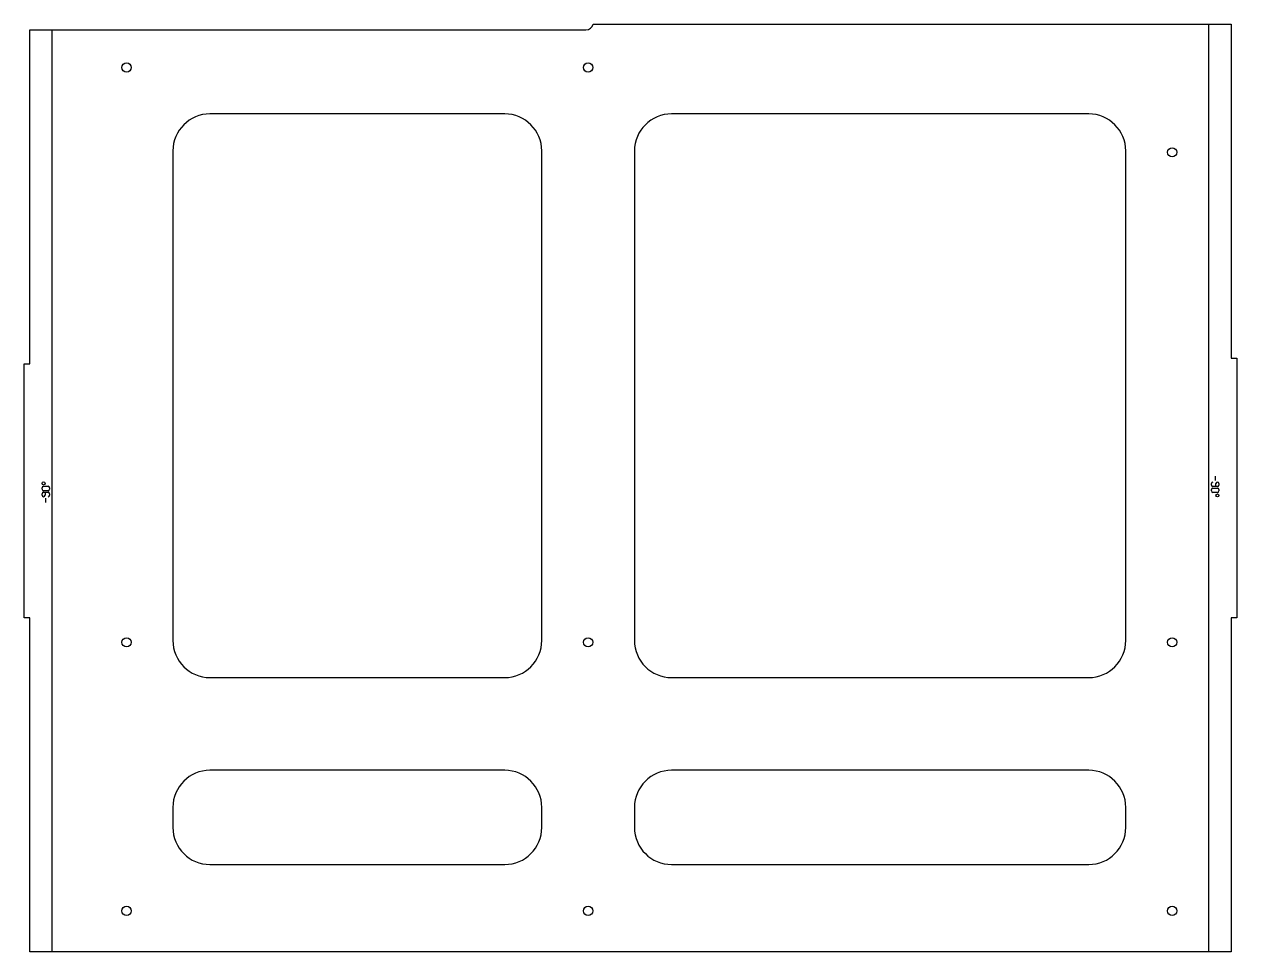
# Model space of a CAD drawing. Header units: millimetres. Extents: x 0 to 327, y 0 to 250.
import ezdxf

# ---------------------------------------------------------------- set-up
doc = ezdxf.new("R2010")
doc.units = ezdxf.units.MM
for name, color, linetype in [('Unfold_Sketch', 7, 'CONTINUOUS'), ('Unfold_Sketch_Bend_Labels', 7, 'CONTINUOUS'), ('Unfold_Sketch_Bends', 7, 'CONTINUOUS'), ('Unfold_Sketch_Holes', 7, 'CONTINUOUS'), ('Unfold_Sketch_Internal', 7, 'CONTINUOUS')]:
    doc.layers.add(name, color=color, linetype=linetype)

msp = doc.modelspace()

# ---------------------------------------------------------------- linework, layer by layer
at = {"layer": 'Unfold_Sketch'}
for p, q in [((1.5, 158.5), (1.5, 248.5)), ((1.5, 248.5), (4.5, 248.5)), ((4.5, 248.5), (10.47, 248.5)), ((10.47, 248.5), (151.47, 248.5)), ((153.41, 250), (316.47, 250)), ((316.47, 250), (322.44, 250)), ((322.44, 250), (325.44, 250)), ((325.44, 250), (325.44, 160)), ((0, 90), (0, 158.5)), ((0, 158.5), (1.5, 158.5)), ((325.44, 160), (326.94, 160)), ((326.94, 160), (326.94, 90)), ((1.5, 90), (0, 90)), ((1.5, 0), (1.5, 90)), ((326.94, 90), (325.44, 90)), ((325.44, 90), (325.44, 0)), ((4.5, 0), (1.5, 0)), ((10.47, 0), (4.5, 0)), ((316.47, 0), (10.47, 0)), ((322.44, 0), (316.47, 0)), ((325.44, 0), (322.44, 0))]:
    msp.add_line(p, q, dxfattribs=at)
msp.add_arc((151.47, 250.5), 2, -90, -14.4775, dxfattribs=at)
at = {"layer": 'Unfold_Sketch_Bend_Labels'}
for p, q in [((321.12, 128.2), (321.12, 127)), ((4.82, 124.65), (4.82, 125.05)), ((5.22, 125.45), (6.42, 125.45)), ((6.42, 124.25), (5.22, 124.25)), ((6.82, 125.05), (6.82, 124.65)), ((320.12, 125.8), (320.12, 126.2)), ((320.12, 124.2), (320.12, 124.6)), ((321.72, 125.4), (320.52, 125.4)), ((320.52, 125), (321.72, 125)), ((321.32, 125.4), (321.32, 126.2)), ((322.12, 126.2), (322.12, 125.8)), ((322.12, 124.6), (322.12, 124.2)), ((4.82, 123.05), (4.82, 123.45)), ((5.22, 123.85), (6.42, 123.85)), ((5.62, 123.85), (5.62, 123.05)), ((5.82, 121.05), (5.82, 122.25)), ((6.82, 123.45), (6.82, 123.05)), ((321.72, 123.8), (320.52, 123.8))]:
    msp.add_line(p, q, dxfattribs=at)
for centre in [(5.22, 126.25), (321.72, 123)]:
    msp.add_circle(centre, 0.4, dxfattribs=at)
for centre, start, end in [((5.22, 125.05), 90, 180), ((5.22, 124.65), 180, -90), ((6.42, 125.05), 0, 90), ((6.42, 124.65), -90, 0), ((320.52, 126.2), 90, 180), ((320.52, 125.8), -180, -90), ((320.52, 124.6), 90, 180), ((321.72, 126.2), 0, 180), ((321.72, 125.8), -90, 0), ((321.72, 124.6), 0, 90), ((5.22, 123.45), 90, 180), ((5.22, 123.05), 180, 0), ((6.42, 123.45), 0, 90), ((6.42, 123.05), -90, 0), ((320.52, 124.2), -180, -90), ((321.72, 124.2), -90, 0)]:
    msp.add_arc(centre, 0.4, start, end, dxfattribs=at)
at = {"layer": 'Unfold_Sketch_Bends'}
for p, q in [((7.48, 248.5), (7.48, 0)), ((319.45, 0), (319.45, 250))]:
    msp.add_line(p, q, dxfattribs=at)
at = {"layer": 'Unfold_Sketch_Holes'}
for centre in [(27.58, 238.34), (152.04, 238.34), (309.52, 215.48), (27.58, 83.4), (152.04, 83.4), (309.52, 83.4), (27.58, 11.01), (152.04, 11.01), (309.52, 11.01)]:
    msp.add_circle(centre, 1.25, dxfattribs=at)
at = {"layer": 'Unfold_Sketch_Internal'}
for p, q in [((129.54, 225.84), (50.08, 225.84)), ((287.02, 225.84), (174.54, 225.84)), ((40.08, 215.84), (40.08, 83.9)), ((139.54, 83.9), (139.54, 215.84)), ((164.54, 215.84), (164.54, 83.9)), ((297.02, 83.9), (297.02, 215.84)), ((50.08, 73.9), (129.54, 73.9)), ((174.54, 73.9), (287.02, 73.9)), ((129.54, 48.9), (50.08, 48.9)), ((287.02, 48.9), (174.54, 48.9)), ((40.08, 38.9), (40.08, 33.51)), ((139.54, 33.51), (139.54, 38.9)), ((164.54, 38.9), (164.54, 33.51)), ((297.02, 33.51), (297.02, 38.9)), ((50.08, 23.51), (129.54, 23.51)), ((174.54, 23.51), (287.02, 23.51))]:
    msp.add_line(p, q, dxfattribs=at)
for centre, start, end in [((50.08, 215.84), 90, 180), ((129.54, 215.84), 0, 90), ((174.54, 215.84), 90, 180), ((287.02, 215.84), 0, 90), ((50.08, 83.9), 180, -90), ((129.54, 83.9), -90, 0), ((174.54, 83.9), 180, -90), ((287.02, 83.9), -90, 0), ((50.08, 38.9), 90, 180), ((129.54, 38.9), 0, 90), ((174.54, 38.9), 90, -180), ((287.02, 38.9), 0, 90), ((50.08, 33.51), 180, -90), ((129.54, 33.51), -90, 0), ((174.54, 33.51), 180, -90), ((287.02, 33.51), -90, 0)]:
    msp.add_arc(centre, 10, start, end, dxfattribs=at)

doc.saveas('drawing.dxf')
